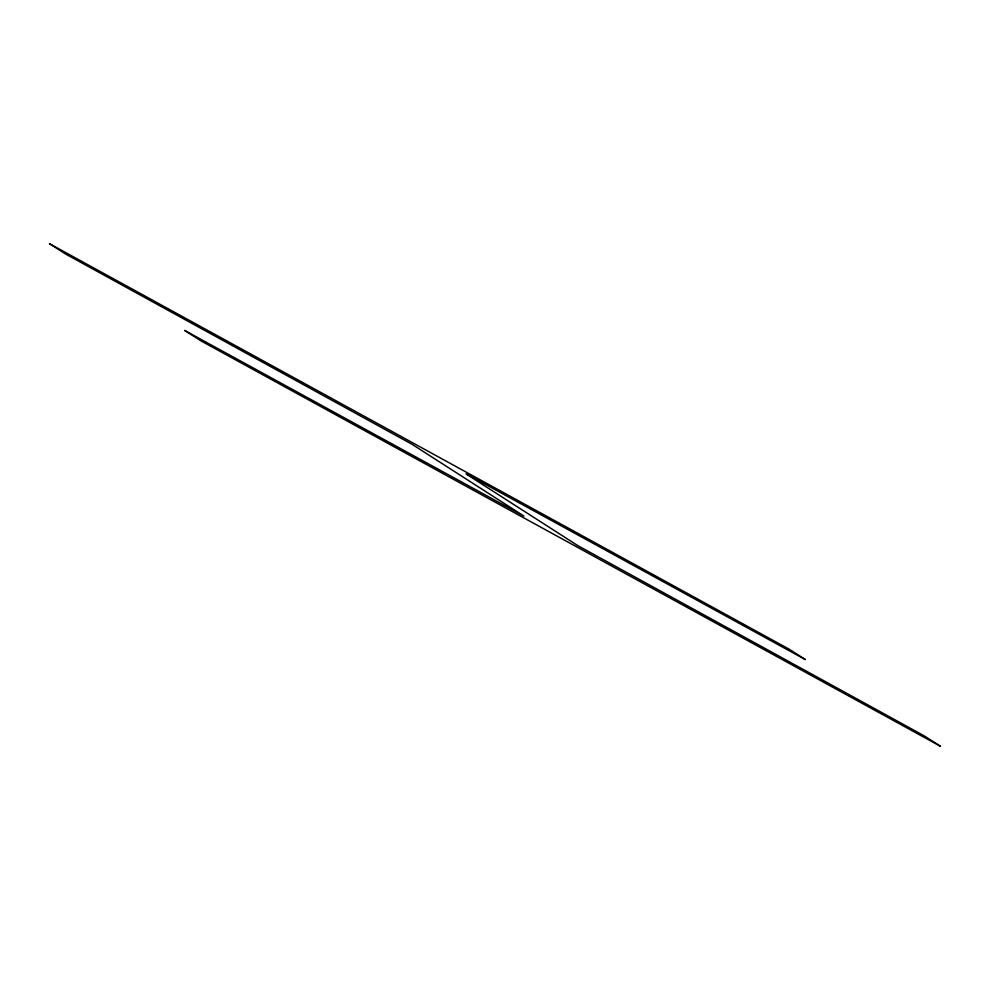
<?xml version="1.0" encoding="UTF-8"?>
<svg xmlns="http://www.w3.org/2000/svg" width="990" height="990" viewBox="0 0 990 990"><rect width="100%" height="100%" fill="white"/><g stroke="black" fill="none" stroke-linecap="round" stroke-linejoin="round"><path stroke-width="1.49" d="M470.3 476.054L466.08 473.913L577.974 545.725L924.276 735.892L940.5 746.299L200.846 340.82L184.61 330.413L523.92 516.087L412.026 444.275L65.724 254.108L49.5 243.701L789.154 649.18L805.39 659.587L470.3 476.054"/></g></svg>
